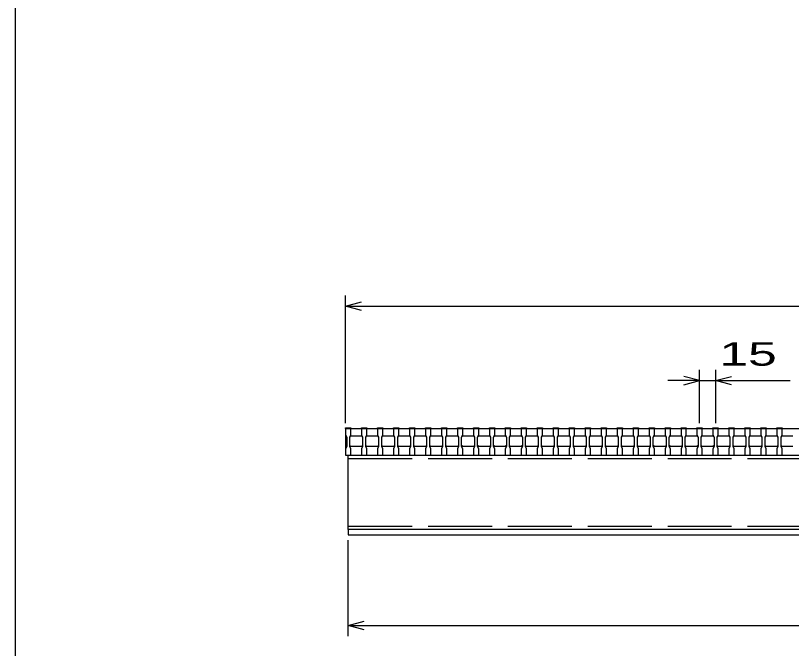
# Model space of a CAD drawing. Units: millimetres, scale not verified. Extents: x -1820 to 1731, y -1282 to 1054.
# Drawn here: x -1729 to -1000, y -709 to -114 of the extents above; entities that cross this region are included whole.
import ezdxf
from ezdxf.enums import TextEntityAlignment as Align

# ---------------------------------------------------------------- set-up
doc = ezdxf.new("R2010")
doc.units = ezdxf.units.MM
doc.header["$LTSCALE"] = 10
doc.linetypes.add('DASHED', pattern=[7.5, 6, -1.5])
for name, color, linetype, lineweight in [('0_2', 150, 'Continuous', 25), ('16', 3, 'Continuous', 25), ('22', 4, 'Continuous', 25)]:
    doc.layers.add(name, color=color, linetype=linetype, lineweight=lineweight)
doc.styles.add('ベクトル', font='')
doc.styles.get('ベクトル').set_extended_font_data('ベクトル')

msp = doc.modelspace()

# ---------------------------------------------------------------- linework, layer by layer
at = {"layer": '0_2'}
msp.add_line((-1729, -1146.5), (-1729, 1053.5), dxfattribs=at)
at = {"layer": '16'}
for p, q in [((-1419, -502.5), (-1419, -501.8)), ((-1419, -501.8), (-1414, -501.8)), ((-1419, -502.5), (-1419, -508.5)), ((-1414, -502.5), (-1419, -502.5)), ((-1419, -502.5), (-1419, -527.5)), ((-1419, -502.5), (-424, -502.5)), ((-1414, -501.8), (-1414, -502.5)), ((-1414, -508.5), (-1414, -502.5)), ((-1404, -502.5), (-1404, -501.8)), ((-1404, -501.8), (-1399, -501.8)), ((-1404, -502.5), (-1404, -508.5)), ((-1399, -502.5), (-1404, -502.5)), ((-1399, -501.8), (-1399, -502.5)), ((-1399, -508.5), (-1399, -502.5)), ((-1389, -502.5), (-1389, -501.8)), ((-1389, -501.8), (-1384, -501.8)), ((-1389, -502.5), (-1389, -508.5)), ((-1384, -502.5), (-1389, -502.5)), ((-1384, -501.8), (-1384, -502.5)), ((-1384, -508.5), (-1384, -502.5)), ((-1374, -502.5), (-1374, -501.8)), ((-1374, -501.8), (-1369, -501.8)), ((-1374, -502.5), (-1374, -508.5)), ((-1369, -502.5), (-1374, -502.5)), ((-1369, -501.8), (-1369, -502.5)), ((-1369, -508.5), (-1369, -502.5)), ((-1359, -502.5), (-1359, -501.8)), ((-1359, -501.8), (-1354, -501.8)), ((-1359, -502.5), (-1359, -508.5)), ((-1354, -502.5), (-1359, -502.5)), ((-1354, -501.8), (-1354, -502.5)), ((-1354, -508.5), (-1354, -502.5)), ((-1344, -502.5), (-1344, -501.8)), ((-1344, -501.8), (-1339, -501.8)), ((-1344, -502.5), (-1344, -508.5)), ((-1339, -502.5), (-1344, -502.5)), ((-1339, -501.8), (-1339, -502.5)), ((-1339, -508.5), (-1339, -502.5)), ((-1329, -502.5), (-1329, -501.8)), ((-1329, -501.8), (-1324, -501.8)), ((-1329, -502.5), (-1329, -508.5)), ((-1324, -502.5), (-1329, -502.5)), ((-1324, -501.8), (-1324, -502.5)), ((-1324, -508.5), (-1324, -502.5)), ((-1314, -502.5), (-1314, -501.8)), ((-1314, -501.8), (-1309, -501.8)), ((-1314, -502.5), (-1314, -508.5)), ((-1309, -502.5), (-1314, -502.5)), ((-1309, -501.8), (-1309, -502.5)), ((-1309, -508.5), (-1309, -502.5)), ((-1299, -502.5), (-1299, -501.8)), ((-1299, -501.8), (-1294, -501.8)), ((-1299, -502.5), (-1299, -508.5)), ((-1294, -502.5), (-1299, -502.5)), ((-1294, -501.8), (-1294, -502.5)), ((-1294, -508.5), (-1294, -502.5)), ((-1284, -502.5), (-1284, -501.8)), ((-1284, -501.8), (-1279, -501.8)), ((-1284, -502.5), (-1284, -508.5)), ((-1279, -502.5), (-1284, -502.5)), ((-1279, -501.8), (-1279, -502.5)), ((-1279, -508.5), (-1279, -502.5)), ((-1269, -502.5), (-1269, -501.8)), ((-1269, -501.8), (-1264, -501.8)), ((-1269, -502.5), (-1269, -508.5)), ((-1264, -502.5), (-1269, -502.5)), ((-1264, -501.8), (-1264, -502.5)), ((-1264, -508.5), (-1264, -502.5)), ((-1254, -502.5), (-1254, -501.8)), ((-1254, -501.8), (-1249, -501.8)), ((-1254, -502.5), (-1254, -508.5)), ((-1249, -502.5), (-1254, -502.5)), ((-1249, -501.8), (-1249, -502.5)), ((-1249, -508.5), (-1249, -502.5)), ((-1239, -502.5), (-1239, -501.8)), ((-1239, -501.8), (-1234, -501.8)), ((-1239, -502.5), (-1239, -508.5)), ((-1234, -502.5), (-1239, -502.5)), ((-1234, -501.8), (-1234, -502.5)), ((-1234, -508.5), (-1234, -502.5)), ((-1224, -502.5), (-1224, -501.8)), ((-1224, -501.8), (-1219, -501.8)), ((-1224, -502.5), (-1224, -508.5)), ((-1219, -502.5), (-1224, -502.5)), ((-1219, -501.8), (-1219, -502.5)), ((-1219, -508.5), (-1219, -502.5)), ((-1209, -502.5), (-1209, -501.8)), ((-1209, -501.8), (-1204, -501.8)), ((-1209, -502.5), (-1209, -508.5)), ((-1204, -502.5), (-1209, -502.5)), ((-1204, -501.8), (-1204, -502.5)), ((-1204, -508.5), (-1204, -502.5)), ((-1194, -502.5), (-1194, -501.8)), ((-1194, -501.8), (-1189, -501.8)), ((-1194, -502.5), (-1194, -508.5)), ((-1189, -502.5), (-1194, -502.5)), ((-1189, -501.8), (-1189, -502.5)), ((-1189, -508.5), (-1189, -502.5)), ((-1179, -502.5), (-1179, -501.8)), ((-1179, -501.8), (-1174, -501.8)), ((-1179, -502.5), (-1179, -508.5)), ((-1174, -502.5), (-1179, -502.5)), ((-1174, -501.8), (-1174, -502.5)), ((-1174, -508.5), (-1174, -502.5)), ((-1164, -502.5), (-1164, -501.8)), ((-1164, -501.8), (-1159, -501.8)), ((-1164, -502.5), (-1164, -508.5)), ((-1159, -502.5), (-1164, -502.5)), ((-1159, -501.8), (-1159, -502.5)), ((-1159, -508.5), (-1159, -502.5)), ((-1149, -502.5), (-1149, -501.8)), ((-1149, -501.8), (-1144, -501.8)), ((-1149, -502.5), (-1149, -508.5)), ((-1144, -502.5), (-1149, -502.5)), ((-1144, -501.8), (-1144, -502.5)), ((-1144, -508.5), (-1144, -502.5)), ((-1134, -502.5), (-1134, -501.8)), ((-1134, -501.8), (-1129, -501.8)), ((-1134, -502.5), (-1134, -508.5)), ((-1129, -502.5), (-1134, -502.5)), ((-1129, -501.8), (-1129, -502.5)), ((-1129, -508.5), (-1129, -502.5)), ((-1119, -502.5), (-1119, -501.8)), ((-1119, -501.8), (-1114, -501.8)), ((-1119, -502.5), (-1119, -508.5)), ((-1114, -502.5), (-1119, -502.5)), ((-1114, -501.8), (-1114, -502.5)), ((-1114, -508.5), (-1114, -502.5)), ((-1104, -502.5), (-1104, -501.8)), ((-1104, -501.8), (-1099, -501.8)), ((-1104, -502.5), (-1104, -508.5)), ((-1099, -502.5), (-1104, -502.5)), ((-1099, -501.8), (-1099, -502.5)), ((-1099, -508.5), (-1099, -502.5)), ((-1089, -502.5), (-1089, -501.8)), ((-1089, -501.8), (-1084, -501.8)), ((-1089, -502.5), (-1089, -508.5)), ((-1084, -502.5), (-1089, -502.5)), ((-1084, -501.8), (-1084, -502.5)), ((-1084, -508.5), (-1084, -502.5)), ((-1074, -502.5), (-1074, -501.8)), ((-1074, -501.8), (-1069, -501.8)), ((-1074, -502.5), (-1074, -508.5)), ((-1069, -502.5), (-1074, -502.5)), ((-1069, -501.8), (-1069, -502.5)), ((-1069, -508.5), (-1069, -502.5)), ((-1059, -502.5), (-1059, -501.8)), ((-1059, -501.8), (-1054, -501.8)), ((-1059, -502.5), (-1059, -508.5)), ((-1054, -502.5), (-1059, -502.5)), ((-1054, -501.8), (-1054, -502.5)), ((-1054, -508.5), (-1054, -502.5)), ((-1044, -502.5), (-1044, -501.8)), ((-1044, -501.8), (-1039, -501.8)), ((-1044, -502.5), (-1044, -508.5)), ((-1039, -502.5), (-1044, -502.5)), ((-1039, -501.8), (-1039, -502.5)), ((-1039, -508.5), (-1039, -502.5)), ((-1029, -502.5), (-1029, -501.8)), ((-1029, -501.8), (-1024, -501.8)), ((-1029, -502.5), (-1029, -508.5)), ((-1024, -502.5), (-1029, -502.5)), ((-1024, -501.8), (-1024, -502.5)), ((-1024, -508.5), (-1024, -502.5)), ((-1014, -502.5), (-1014, -501.8)), ((-1014, -501.8), (-1009, -501.8)), ((-1014, -502.5), (-1014, -508.5)), ((-1009, -502.5), (-1014, -502.5)), ((-1009, -501.8), (-1009, -502.5)), ((-1009, -508.5), (-1009, -502.5)), ((-1419, -508.5), (-1418, -510.5)), ((-1415, -510.5), (-1414, -508.5)), ((-1415, -510.5), (-1414, -509.5)), ((-1414, -509.5), (-1404, -509.5)), ((-1404, -508.5), (-1403, -510.5)), ((-1404, -509.5), (-1403, -510.5)), ((-1400, -510.5), (-1399, -508.5)), ((-1400, -510.5), (-1399, -509.5)), ((-1399, -509.5), (-1389, -509.5)), ((-1389, -508.5), (-1388, -510.5)), ((-1389, -509.5), (-1388, -510.5)), ((-1385, -510.5), (-1384, -508.5)), ((-1385, -510.5), (-1384, -509.5)), ((-1384, -509.5), (-1374, -509.5)), ((-1374, -508.5), (-1373, -510.5)), ((-1374, -509.5), (-1373, -510.5)), ((-1370, -510.5), (-1369, -508.5)), ((-1370, -510.5), (-1369, -509.5)), ((-1369, -509.5), (-1359, -509.5)), ((-1359, -508.5), (-1358, -510.5)), ((-1359, -509.5), (-1358, -510.5)), ((-1355, -510.5), (-1354, -508.5)), ((-1355, -510.5), (-1354, -509.5)), ((-1354, -509.5), (-1344, -509.5)), ((-1344, -508.5), (-1343, -510.5)), ((-1344, -509.5), (-1343, -510.5)), ((-1340, -510.5), (-1339, -508.5)), ((-1340, -510.5), (-1339, -509.5)), ((-1339, -509.5), (-1329, -509.5)), ((-1329, -508.5), (-1328, -510.5)), ((-1329, -509.5), (-1328, -510.5)), ((-1325, -510.5), (-1324, -508.5)), ((-1325, -510.5), (-1324, -509.5)), ((-1324, -509.5), (-1314, -509.5)), ((-1314, -508.5), (-1313, -510.5)), ((-1314, -509.5), (-1313, -510.5)), ((-1310, -510.5), (-1309, -508.5)), ((-1310, -510.5), (-1309, -509.5)), ((-1309, -509.5), (-1299, -509.5)), ((-1299, -508.5), (-1298, -510.5)), ((-1299, -509.5), (-1298, -510.5)), ((-1295, -510.5), (-1294, -508.5)), ((-1295, -510.5), (-1294, -509.5)), ((-1294, -509.5), (-1284, -509.5)), ((-1284, -508.5), (-1283, -510.5)), ((-1284, -509.5), (-1283, -510.5)), ((-1280, -510.5), (-1279, -508.5)), ((-1280, -510.5), (-1279, -509.5)), ((-1279, -509.5), (-1269, -509.5)), ((-1269, -508.5), (-1268, -510.5)), ((-1269, -509.5), (-1268, -510.5)), ((-1265, -510.5), (-1264, -508.5)), ((-1265, -510.5), (-1264, -509.5)), ((-1264, -509.5), (-1254, -509.5)), ((-1254, -508.5), (-1253, -510.5)), ((-1254, -509.5), (-1253, -510.5)), ((-1250, -510.5), (-1249, -508.5)), ((-1250, -510.5), (-1249, -509.5)), ((-1249, -509.5), (-1239, -509.5)), ((-1239, -508.5), (-1238, -510.5)), ((-1239, -509.5), (-1238, -510.5)), ((-1235, -510.5), (-1234, -508.5)), ((-1235, -510.5), (-1234, -509.5)), ((-1234, -509.5), (-1224, -509.5)), ((-1224, -508.5), (-1223, -510.5)), ((-1224, -509.5), (-1223, -510.5)), ((-1220, -510.5), (-1219, -508.5)), ((-1220, -510.5), (-1219, -509.5)), ((-1219, -509.5), (-1209, -509.5)), ((-1209, -508.5), (-1208, -510.5)), ((-1209, -509.5), (-1208, -510.5)), ((-1205, -510.5), (-1204, -508.5)), ((-1205, -510.5), (-1204, -509.5)), ((-1204, -509.5), (-1194, -509.5)), ((-1194, -508.5), (-1193, -510.5)), ((-1194, -509.5), (-1193, -510.5)), ((-1190, -510.5), (-1189, -508.5)), ((-1190, -510.5), (-1189, -509.5)), ((-1189, -509.5), (-1179, -509.5)), ((-1179, -508.5), (-1178, -510.5)), ((-1179, -509.5), (-1178, -510.5)), ((-1175, -510.5), (-1174, -508.5)), ((-1175, -510.5), (-1174, -509.5)), ((-1174, -509.5), (-1164, -509.5)), ((-1164, -508.5), (-1163, -510.5)), ((-1164, -509.5), (-1163, -510.5)), ((-1160, -510.5), (-1159, -508.5)), ((-1160, -510.5), (-1159, -509.5)), ((-1159, -509.5), (-1149, -509.5)), ((-1149, -508.5), (-1148, -510.5)), ((-1149, -509.5), (-1148, -510.5)), ((-1145, -510.5), (-1144, -508.5)), ((-1145, -510.5), (-1144, -509.5)), ((-1144, -509.5), (-1134, -509.5)), ((-1134, -508.5), (-1133, -510.5)), ((-1134, -509.5), (-1133, -510.5)), ((-1130, -510.5), (-1129, -508.5)), ((-1130, -510.5), (-1129, -509.5)), ((-1129, -509.5), (-1119, -509.5)), ((-1119, -508.5), (-1118, -510.5)), ((-1119, -509.5), (-1118, -510.5)), ((-1115, -510.5), (-1114, -508.5)), ((-1115, -510.5), (-1114, -509.5)), ((-1114, -509.5), (-1104, -509.5)), ((-1104, -508.5), (-1103, -510.5)), ((-1104, -509.5), (-1103, -510.5)), ((-1100, -510.5), (-1099, -508.5)), ((-1100, -510.5), (-1099, -509.5)), ((-1099, -509.5), (-1089, -509.5)), ((-1089, -508.5), (-1088, -510.5)), ((-1089, -509.5), (-1088, -510.5)), ((-1085, -510.5), (-1084, -508.5)), ((-1085, -510.5), (-1084, -509.5)), ((-1084, -509.5), (-1074, -509.5)), ((-1074, -508.5), (-1073, -510.5)), ((-1074, -509.5), (-1073, -510.5)), ((-1070, -510.5), (-1069, -508.5)), ((-1070, -510.5), (-1069, -509.5)), ((-1069, -509.5), (-1059, -509.5)), ((-1059, -508.5), (-1058, -510.5)), ((-1059, -509.5), (-1058, -510.5)), ((-1055, -510.5), (-1054, -508.5)), ((-1055, -510.5), (-1054, -509.5)), ((-1054, -509.5), (-1044, -509.5)), ((-1044, -508.5), (-1043, -510.5)), ((-1044, -509.5), (-1043, -510.5)), ((-1040, -510.5), (-1039, -508.5)), ((-1040, -510.5), (-1039, -509.5)), ((-1039, -509.5), (-1029, -509.5)), ((-1029, -508.5), (-1028, -510.5)), ((-1029, -509.5), (-1028, -510.5)), ((-1025, -510.5), (-1024, -508.5)), ((-1025, -510.5), (-1024, -509.5)), ((-1024, -509.5), (-1014, -509.5)), ((-1014, -508.5), (-1013, -510.5)), ((-1014, -509.5), (-1013, -510.5)), ((-1010, -510.5), (-1009, -508.5)), ((-1010, -510.5), (-1009, -509.5)), ((-1009, -509.5), (-999, -509.5)), ((-1418, -510.5), (-1418, -519.5)), ((-1415, -519.5), (-1415, -510.5)), ((-1403, -510.5), (-1403, -519.5)), ((-1400, -519.5), (-1400, -510.5)), ((-1388, -510.5), (-1388, -519.5)), ((-1385, -519.5), (-1385, -510.5)), ((-1373, -510.5), (-1373, -519.5)), ((-1370, -519.5), (-1370, -510.5)), ((-1358, -510.5), (-1358, -519.5)), ((-1355, -519.5), (-1355, -510.5)), ((-1343, -510.5), (-1343, -519.5)), ((-1340, -519.5), (-1340, -510.5)), ((-1328, -510.5), (-1328, -519.5)), ((-1325, -519.5), (-1325, -510.5)), ((-1313, -510.5), (-1313, -519.5)), ((-1310, -519.5), (-1310, -510.5)), ((-1298, -510.5), (-1298, -519.5)), ((-1295, -519.5), (-1295, -510.5)), ((-1283, -510.5), (-1283, -519.5)), ((-1280, -519.5), (-1280, -510.5)), ((-1268, -510.5), (-1268, -519.5)), ((-1265, -519.5), (-1265, -510.5)), ((-1253, -510.5), (-1253, -519.5)), ((-1250, -519.5), (-1250, -510.5)), ((-1238, -510.5), (-1238, -519.5)), ((-1235, -519.5), (-1235, -510.5)), ((-1223, -510.5), (-1223, -519.5)), ((-1220, -519.5), (-1220, -510.5)), ((-1208, -510.5), (-1208, -519.5)), ((-1205, -519.5), (-1205, -510.5)), ((-1193, -510.5), (-1193, -519.5)), ((-1190, -519.5), (-1190, -510.5)), ((-1178, -510.5), (-1178, -519.5)), ((-1175, -519.5), (-1175, -510.5)), ((-1163, -510.5), (-1163, -519.5)), ((-1160, -519.5), (-1160, -510.5)), ((-1148, -510.5), (-1148, -519.5)), ((-1145, -519.5), (-1145, -510.5)), ((-1133, -510.5), (-1133, -519.5)), ((-1130, -519.5), (-1130, -510.5)), ((-1118, -510.5), (-1118, -519.5)), ((-1115, -519.5), (-1115, -510.5)), ((-1103, -510.5), (-1103, -519.5)), ((-1100, -519.5), (-1100, -510.5)), ((-1088, -510.5), (-1088, -519.5)), ((-1085, -519.5), (-1085, -510.5)), ((-1073, -510.5), (-1073, -519.5)), ((-1070, -519.5), (-1070, -510.5)), ((-1058, -510.5), (-1058, -519.5)), ((-1055, -519.5), (-1055, -510.5)), ((-1043, -510.5), (-1043, -519.5)), ((-1040, -519.5), (-1040, -510.5)), ((-1028, -510.5), (-1028, -519.5)), ((-1025, -519.5), (-1025, -510.5)), ((-1013, -510.5), (-1013, -519.5)), ((-1010, -519.5), (-1010, -510.5)), ((-1418, -519.5), (-1419, -521.5)), ((-1419, -521.5), (-1419, -527.5)), ((-1414, -519.5), (-1415, -518.5)), ((-1414, -521.5), (-1415, -519.5)), ((-1404, -519.5), (-1414, -519.5)), ((-1414, -527.5), (-1414, -521.5)), ((-1403, -518.5), (-1404, -519.5)), ((-1403, -519.5), (-1404, -521.5)), ((-1404, -521.5), (-1404, -527.5)), ((-1399, -519.5), (-1400, -518.5)), ((-1399, -521.5), (-1400, -519.5)), ((-1389, -519.5), (-1399, -519.5)), ((-1399, -527.5), (-1399, -521.5)), ((-1388, -518.5), (-1389, -519.5)), ((-1388, -519.5), (-1389, -521.5)), ((-1389, -521.5), (-1389, -527.5)), ((-1384, -519.5), (-1385, -518.5)), ((-1384, -521.5), (-1385, -519.5)), ((-1374, -519.5), (-1384, -519.5)), ((-1384, -527.5), (-1384, -521.5)), ((-1373, -518.5), (-1374, -519.5)), ((-1373, -519.5), (-1374, -521.5)), ((-1374, -521.5), (-1374, -527.5)), ((-1369, -519.5), (-1370, -518.5)), ((-1369, -521.5), (-1370, -519.5)), ((-1359, -519.5), (-1369, -519.5)), ((-1369, -527.5), (-1369, -521.5)), ((-1358, -518.5), (-1359, -519.5)), ((-1358, -519.5), (-1359, -521.5)), ((-1359, -521.5), (-1359, -527.5)), ((-1354, -519.5), (-1355, -518.5)), ((-1354, -521.5), (-1355, -519.5)), ((-1344, -519.5), (-1354, -519.5)), ((-1354, -527.5), (-1354, -521.5)), ((-1343, -518.5), (-1344, -519.5)), ((-1343, -519.5), (-1344, -521.5)), ((-1344, -521.5), (-1344, -527.5)), ((-1339, -519.5), (-1340, -518.5)), ((-1339, -521.5), (-1340, -519.5)), ((-1329, -519.5), (-1339, -519.5)), ((-1339, -527.5), (-1339, -521.5)), ((-1328, -518.5), (-1329, -519.5)), ((-1328, -519.5), (-1329, -521.5)), ((-1329, -521.5), (-1329, -527.5)), ((-1324, -519.5), (-1325, -518.5)), ((-1324, -521.5), (-1325, -519.5)), ((-1314, -519.5), (-1324, -519.5)), ((-1324, -527.5), (-1324, -521.5)), ((-1313, -518.5), (-1314, -519.5)), ((-1313, -519.5), (-1314, -521.5)), ((-1314, -521.5), (-1314, -527.5)), ((-1309, -519.5), (-1310, -518.5)), ((-1309, -521.5), (-1310, -519.5)), ((-1299, -519.5), (-1309, -519.5)), ((-1309, -527.5), (-1309, -521.5)), ((-1298, -518.5), (-1299, -519.5)), ((-1298, -519.5), (-1299, -521.5)), ((-1299, -521.5), (-1299, -527.5)), ((-1294, -519.5), (-1295, -518.5)), ((-1294, -521.5), (-1295, -519.5)), ((-1284, -519.5), (-1294, -519.5)), ((-1294, -527.5), (-1294, -521.5)), ((-1283, -518.5), (-1284, -519.5)), ((-1283, -519.5), (-1284, -521.5)), ((-1284, -521.5), (-1284, -527.5)), ((-1279, -519.5), (-1280, -518.5)), ((-1279, -521.5), (-1280, -519.5)), ((-1269, -519.5), (-1279, -519.5)), ((-1279, -527.5), (-1279, -521.5)), ((-1268, -518.5), (-1269, -519.5)), ((-1268, -519.5), (-1269, -521.5)), ((-1269, -521.5), (-1269, -527.5)), ((-1264, -519.5), (-1265, -518.5)), ((-1264, -521.5), (-1265, -519.5)), ((-1254, -519.5), (-1264, -519.5)), ((-1264, -527.5), (-1264, -521.5)), ((-1253, -518.5), (-1254, -519.5)), ((-1253, -519.5), (-1254, -521.5)), ((-1254, -521.5), (-1254, -527.5)), ((-1249, -519.5), (-1250, -518.5)), ((-1249, -521.5), (-1250, -519.5)), ((-1239, -519.5), (-1249, -519.5)), ((-1249, -527.5), (-1249, -521.5)), ((-1238, -518.5), (-1239, -519.5)), ((-1238, -519.5), (-1239, -521.5)), ((-1239, -521.5), (-1239, -527.5)), ((-1234, -519.5), (-1235, -518.5)), ((-1234, -521.5), (-1235, -519.5)), ((-1224, -519.5), (-1234, -519.5)), ((-1234, -527.5), (-1234, -521.5)), ((-1223, -518.5), (-1224, -519.5)), ((-1223, -519.5), (-1224, -521.5)), ((-1224, -521.5), (-1224, -527.5)), ((-1219, -519.5), (-1220, -518.5)), ((-1219, -521.5), (-1220, -519.5)), ((-1209, -519.5), (-1219, -519.5)), ((-1219, -527.5), (-1219, -521.5)), ((-1208, -518.5), (-1209, -519.5)), ((-1208, -519.5), (-1209, -521.5)), ((-1209, -521.5), (-1209, -527.5)), ((-1204, -519.5), (-1205, -518.5)), ((-1204, -521.5), (-1205, -519.5)), ((-1194, -519.5), (-1204, -519.5)), ((-1204, -527.5), (-1204, -521.5)), ((-1193, -518.5), (-1194, -519.5)), ((-1193, -519.5), (-1194, -521.5)), ((-1194, -521.5), (-1194, -527.5)), ((-1189, -519.5), (-1190, -518.5)), ((-1189, -521.5), (-1190, -519.5)), ((-1179, -519.5), (-1189, -519.5)), ((-1189, -527.5), (-1189, -521.5)), ((-1178, -518.5), (-1179, -519.5)), ((-1178, -519.5), (-1179, -521.5)), ((-1179, -521.5), (-1179, -527.5)), ((-1174, -519.5), (-1175, -518.5)), ((-1174, -521.5), (-1175, -519.5)), ((-1164, -519.5), (-1174, -519.5)), ((-1174, -527.5), (-1174, -521.5)), ((-1163, -518.5), (-1164, -519.5)), ((-1163, -519.5), (-1164, -521.5)), ((-1164, -521.5), (-1164, -527.5)), ((-1159, -519.5), (-1160, -518.5)), ((-1159, -521.5), (-1160, -519.5)), ((-1149, -519.5), (-1159, -519.5)), ((-1159, -527.5), (-1159, -521.5)), ((-1148, -518.5), (-1149, -519.5)), ((-1148, -519.5), (-1149, -521.5)), ((-1149, -521.5), (-1149, -527.5)), ((-1144, -519.5), (-1145, -518.5)), ((-1144, -521.5), (-1145, -519.5)), ((-1134, -519.5), (-1144, -519.5)), ((-1144, -527.5), (-1144, -521.5)), ((-1133, -518.5), (-1134, -519.5)), ((-1133, -519.5), (-1134, -521.5)), ((-1134, -521.5), (-1134, -527.5)), ((-1129, -519.5), (-1130, -518.5)), ((-1129, -521.5), (-1130, -519.5)), ((-1119, -519.5), (-1129, -519.5)), ((-1129, -527.5), (-1129, -521.5)), ((-1118, -518.5), (-1119, -519.5)), ((-1118, -519.5), (-1119, -521.5)), ((-1119, -521.5), (-1119, -527.5)), ((-1114, -519.5), (-1115, -518.5)), ((-1114, -521.5), (-1115, -519.5)), ((-1104, -519.5), (-1114, -519.5)), ((-1114, -527.5), (-1114, -521.5)), ((-1103, -518.5), (-1104, -519.5)), ((-1103, -519.5), (-1104, -521.5)), ((-1104, -521.5), (-1104, -527.5)), ((-1099, -519.5), (-1100, -518.5)), ((-1099, -521.5), (-1100, -519.5)), ((-1089, -519.5), (-1099, -519.5)), ((-1099, -527.5), (-1099, -521.5)), ((-1088, -518.5), (-1089, -519.5)), ((-1088, -519.5), (-1089, -521.5)), ((-1089, -521.5), (-1089, -527.5)), ((-1084, -519.5), (-1085, -518.5)), ((-1084, -521.5), (-1085, -519.5)), ((-1074, -519.5), (-1084, -519.5)), ((-1084, -527.5), (-1084, -521.5)), ((-1073, -518.5), (-1074, -519.5)), ((-1073, -519.5), (-1074, -521.5)), ((-1074, -521.5), (-1074, -527.5)), ((-1069, -519.5), (-1070, -518.5)), ((-1069, -521.5), (-1070, -519.5)), ((-1059, -519.5), (-1069, -519.5)), ((-1069, -527.5), (-1069, -521.5)), ((-1058, -518.5), (-1059, -519.5)), ((-1058, -519.5), (-1059, -521.5)), ((-1059, -521.5), (-1059, -527.5)), ((-1054, -519.5), (-1055, -518.5)), ((-1054, -521.5), (-1055, -519.5)), ((-1044, -519.5), (-1054, -519.5)), ((-1054, -527.5), (-1054, -521.5)), ((-1043, -518.5), (-1044, -519.5)), ((-1043, -519.5), (-1044, -521.5)), ((-1044, -521.5), (-1044, -527.5)), ((-1039, -519.5), (-1040, -518.5)), ((-1039, -521.5), (-1040, -519.5)), ((-1029, -519.5), (-1039, -519.5)), ((-1039, -527.5), (-1039, -521.5)), ((-1028, -518.5), (-1029, -519.5)), ((-1028, -519.5), (-1029, -521.5)), ((-1029, -521.5), (-1029, -527.5)), ((-1024, -519.5), (-1025, -518.5)), ((-1024, -521.5), (-1025, -519.5)), ((-1014, -519.5), (-1024, -519.5)), ((-1024, -527.5), (-1024, -521.5)), ((-1013, -518.5), (-1014, -519.5)), ((-1013, -519.5), (-1014, -521.5)), ((-1014, -521.5), (-1014, -527.5)), ((-1009, -519.5), (-1010, -518.5)), ((-1009, -521.5), (-1010, -519.5)), ((-999, -519.5), (-1009, -519.5)), ((-1009, -527.5), (-1009, -521.5)), ((-1419, -527.5), (-1414, -527.5)), ((-1419, -527.5), (-424, -527.5)), ((-1416.5, -527.5), (-426.5, -527.5)), ((-1416.5, -597.5), (-1416.5, -527.5)), ((-1404, -527.5), (-1399, -527.5)), ((-1389, -527.5), (-1384, -527.5)), ((-1374, -527.5), (-1369, -527.5)), ((-1359, -527.5), (-1354, -527.5)), ((-1344, -527.5), (-1339, -527.5)), ((-1329, -527.5), (-1324, -527.5)), ((-1314, -527.5), (-1309, -527.5)), ((-1299, -527.5), (-1294, -527.5)), ((-1284, -527.5), (-1279, -527.5)), ((-1269, -527.5), (-1264, -527.5)), ((-1254, -527.5), (-1249, -527.5)), ((-1239, -527.5), (-1234, -527.5)), ((-1224, -527.5), (-1219, -527.5)), ((-1209, -527.5), (-1204, -527.5)), ((-1194, -527.5), (-1189, -527.5)), ((-1179, -527.5), (-1174, -527.5)), ((-1164, -527.5), (-1159, -527.5)), ((-1149, -527.5), (-1144, -527.5)), ((-1134, -527.5), (-1129, -527.5)), ((-1119, -527.5), (-1114, -527.5)), ((-1104, -527.5), (-1099, -527.5)), ((-1089, -527.5), (-1084, -527.5)), ((-1074, -527.5), (-1069, -527.5)), ((-1059, -527.5), (-1054, -527.5)), ((-1044, -527.5), (-1039, -527.5)), ((-1029, -527.5), (-1024, -527.5)), ((-1014, -527.5), (-1009, -527.5)), ((-426.5, -597.5), (-1416.5, -597.5)), ((-1416.5, -597.5), (-1416.5, -602.5)), ((-426.5, -597.5), (-1416.5, -597.5)), ((-1416.5, -602.5), (-426.5, -602.5))]:
    msp.add_line(p, q, dxfattribs=at)
at = {"layer": '16', "linetype": 'DASHED'}
for p, q in [((-1416.5, -530.7), (-426.5, -530.7)), ((-1416.5, -594.3), (-426.5, -594.3))]:
    msp.add_line(p, q, dxfattribs=at)
at = {"layer": '22'}
for p, q in [((-1419, -497.5), (-1419, -377.5)), ((-1419, -387.5), (-1404, -383.5)), ((-1404, -391.5), (-1419, -387.5)), ((-1419, -387.5), (-424, -387.5)), ((-1086.5, -497.5), (-1086.5, -447.5)), ((-1071.5, -447.5), (-1071.5, -497.5)), ((-1086.5, -457.5), (-1116.5, -457.5)), ((-1086.5, -457.5), (-1101.5, -453.5)), ((-1101.5, -461.5), (-1086.5, -457.5)), ((-1086.5, -457.5), (-1071.5, -457.5)), ((-1071.5, -457.5), (-1056.5, -453.5)), ((-1056.5, -461.5), (-1071.5, -457.5)), ((-1071.5, -457.5), (-1001.5, -457.5)), ((-1416.5, -697.5), (-1416.5, -607.5)), ((-1416.5, -687.5), (-1401.5, -683.5)), ((-1401.5, -691.5), (-1416.5, -687.5)), ((-1416.5, -687.5), (-426.5, -687.5))]:
    msp.add_line(p, q, dxfattribs=at)

# ---------------------------------------------------------------- texts
at = {"layer": '22', "color": 2, "style": 'ベクトル', "width": 1.65}
msp.add_text(' 15 ', height=21.99, dxfattribs=at).set_placement((-1081.5, -432.5), align=Align.MIDDLE_LEFT)

doc.saveas('drawing.dxf')
